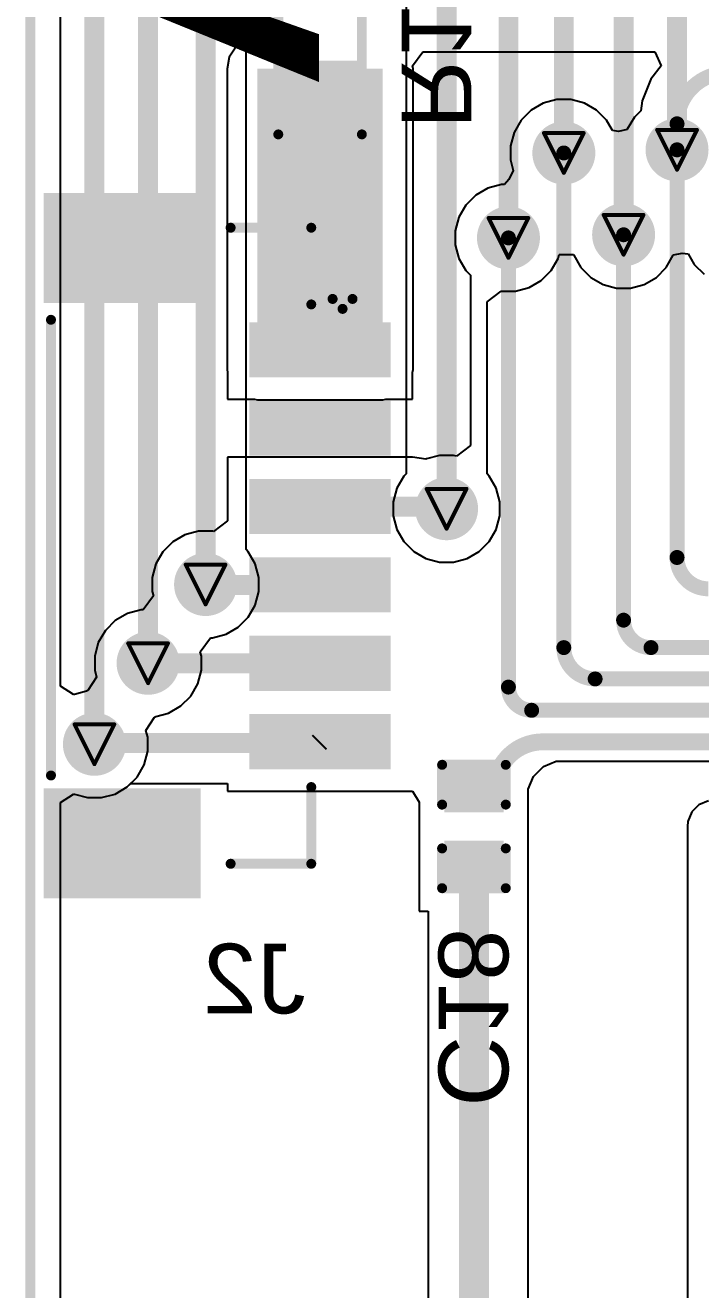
# Model space of a CAD drawing. Header units: inches. Extents: x -7 to 348, y -14 to 159.
# Drawn here: x -6.9 to 1.72, y 28.95 to 45.09 of the extents above; entities that cross this region are included whole.
import ezdxf

# ---------------------------------------------------------------- set-up
doc = ezdxf.new("R2010")
doc.units = ezdxf.units.IN
for name, color, linetype in [('Board Outline', 216, 'Continuous'), ('Bottom Layer', 5, 'Continuous'), ('Bottom Overlay', 54, 'Continuous'), ('Bottom Paste', 16, 'Continuous'), ('Bottom Solder', 6, 'Continuous'), ('Drill Drawing', 1, 'Continuous'), ('Top Layer', 1, 'Continuous'), ('Via Holes', 16, 'Continuous')]:
    doc.layers.add(name, color=color, linetype=linetype)
doc.styles.add('Arial', font='', dxfattribs={"height": 0.2})
doc.styles.add('Arial Black_Bold', font='', dxfattribs={"height": 0.2})
doc.styles.get('Arial').set_extended_font_data('Arial')
doc.styles.get('Arial Black_Bold').set_extended_font_data('Arial Black', bold=True)

msp = doc.modelspace()

# ---------------------------------------------------------------- hatches: boundary and pattern name
at = {"layer": 'Bottom Layer'}
for points in [[(-3.939, 40.7), (-2.339, 40.7), (-2.339, 44.538), (-3.939, 44.538)], [(-2.695, 43.776), (-3.584, 43.776), (-3.584, 44.538), (-2.695, 44.538)], [(-4.764, 42.85), (-4.764, 41.65), (-6.564, 41.65), (-6.564, 42.85)], [(-2.339, 41.2), (-2.339, 40.7), (-3.939, 40.7), (-3.939, 41.2)], [(-2.339, 40.2), (-2.339, 39.7), (-3.939, 39.7), (-3.939, 40.2)], [(-2.339, 39.2), (-2.339, 38.7), (-3.939, 38.7), (-3.939, 39.2)], [(-2.339, 38.2), (-2.339, 37.7), (-3.939, 37.7), (-3.939, 38.2)], [(-2.339, 37.2), (-2.339, 36.7), (-3.939, 36.7), (-3.939, 37.2)], [(-2.339, 36.2), (-2.339, 35.7), (-3.939, 35.7), (-3.939, 36.2)], [(-0.857, 35.108), (-1.492, 35.108), (-1.492, 35.565), (-0.857, 35.565)], [(-4.764, 35.25), (-4.764, 34.05), (-6.564, 34.05), (-6.564, 35.25)], [(-0.857, 34.168), (-1.492, 34.168), (-1.492, 34.625), (-0.857, 34.625)]]:
    msp.add_hatch(color=5, dxfattribs=at).paths.add_polyline_path(points)
h = msp.add_hatch(color=5, dxfattribs=at)
edge = h.paths.add_edge_path()
edge.add_arc((-0.027, 43.463), 0.3, 0, 360)
h = msp.add_hatch(color=5, dxfattribs=at)
edge = h.paths.add_edge_path()
edge.add_arc((1.418, 43.503), 0.3, 0, 360)
h = msp.add_hatch(color=5, dxfattribs=at)
edge = h.paths.add_edge_path()
edge.add_arc((-0.734, 42.379), 0.3, 0, 360)
h = msp.add_hatch(color=5, dxfattribs=at)
edge = h.paths.add_edge_path()
edge.add_arc((0.736, 42.419), 0.3, 0, 360)
h = msp.add_hatch(color=5, dxfattribs=at)
edge = h.paths.add_edge_path()
edge.add_arc((-1.524, 38.922), 0.3, 0, 360)
h = msp.add_hatch(color=5, dxfattribs=at)
edge = h.paths.add_edge_path()
edge.add_arc((-4.601, 37.955), 0.3, 0, 360)
h = msp.add_hatch(color=5, dxfattribs=at)
edge = h.paths.add_edge_path()
edge.add_arc((-5.335, 36.95), 0.3, 0, 360)
h = msp.add_hatch(color=5, dxfattribs=at)
edge = h.paths.add_edge_path()
edge.add_arc((-6.02, 35.916), 0.3, 0, 360)
at = {"layer": 'Bottom Paste'}
for points in [[(-2.695, 43.776), (-3.584, 43.776), (-3.584, 44.538), (-2.695, 44.538)], [(-4.764, 42.85), (-4.764, 41.65), (-6.564, 41.65), (-6.564, 42.85)], [(-2.339, 41.2), (-2.339, 40.7), (-3.939, 40.7), (-3.939, 41.2)], [(-2.339, 40.2), (-2.339, 39.7), (-3.939, 39.7), (-3.939, 40.2)], [(-2.339, 39.2), (-2.339, 38.7), (-3.939, 38.7), (-3.939, 39.2)], [(-2.339, 38.2), (-2.339, 37.7), (-3.939, 37.7), (-3.939, 38.2)], [(-2.339, 37.2), (-2.339, 36.7), (-3.939, 36.7), (-3.939, 37.2)], [(-2.339, 36.2), (-2.339, 35.7), (-3.939, 35.7), (-3.939, 36.2)], [(-0.857, 35.108), (-1.492, 35.108), (-1.492, 35.565), (-0.857, 35.565)], [(-4.764, 35.25), (-4.764, 34.05), (-6.564, 34.05), (-6.564, 35.25)], [(-0.857, 34.168), (-1.492, 34.168), (-1.492, 34.625), (-0.857, 34.625)]]:
    msp.add_hatch(color=16, dxfattribs=at).paths.add_polyline_path(points)
at = {"layer": 'Bottom Solder'}
for points in [[(-2.593, 43.675), (-3.685, 43.675), (-3.685, 44.64), (-2.593, 44.64)], [(-4.662, 42.952), (-4.662, 41.548), (-6.666, 41.548), (-6.666, 42.952)], [(-2.237, 41.302), (-2.237, 40.598), (-4.041, 40.598), (-4.041, 41.302)], [(-2.237, 40.302), (-2.237, 39.598), (-4.041, 39.598), (-4.041, 40.302)], [(-2.237, 39.302), (-2.237, 38.598), (-4.041, 38.598), (-4.041, 39.302)], [(-2.237, 38.302), (-2.237, 37.598), (-4.041, 37.598), (-4.041, 38.302)], [(-2.237, 37.302), (-2.237, 36.598), (-4.041, 36.598), (-4.041, 37.302)], [(-2.237, 36.302), (-2.237, 35.598), (-4.041, 35.598), (-4.041, 36.302)], [(-0.797, 35.048), (-1.552, 35.048), (-1.552, 35.625), (-0.797, 35.625)], [(-4.662, 35.352), (-4.662, 33.948), (-6.666, 33.948), (-6.666, 35.352)], [(-0.797, 34.108), (-1.552, 34.108), (-1.552, 34.685), (-0.797, 34.685)]]:
    msp.add_hatch(color=6, dxfattribs=at).paths.add_polyline_path(points)
h = msp.add_hatch(color=6, dxfattribs=at)
edge = h.paths.add_edge_path()
edge.add_arc((1.418, 43.503), 0.402, 0, 360)
h = msp.add_hatch(color=6, dxfattribs=at)
edge = h.paths.add_edge_path()
edge.add_arc((-0.027, 43.463), 0.402, 0, 360)
h = msp.add_hatch(color=6, dxfattribs=at)
edge = h.paths.add_edge_path()
edge.add_arc((-0.734, 42.379), 0.402, 0, 360)
h = msp.add_hatch(color=6, dxfattribs=at)
edge = h.paths.add_edge_path()
edge.add_arc((0.736, 42.419), 0.402, 0, 360)
h = msp.add_hatch(color=6, dxfattribs=at)
edge = h.paths.add_edge_path()
edge.add_arc((-1.524, 38.922), 0.402, 0, 360)
h = msp.add_hatch(color=6, dxfattribs=at)
edge = h.paths.add_edge_path()
edge.add_arc((-4.601, 37.955), 0.402, 0, 360)
h = msp.add_hatch(color=6, dxfattribs=at)
edge = h.paths.add_edge_path()
edge.add_arc((-5.335, 36.95), 0.402, 0, 360)
h = msp.add_hatch(color=6, dxfattribs=at)
edge = h.paths.add_edge_path()
edge.add_arc((-6.02, 35.916), 0.402, 0, 360)
at = {"layer": 'Top Layer'}
h = msp.add_hatch(color=1, dxfattribs=at)
edge = h.paths.add_edge_path()
edge.add_arc((-0.027, 43.463), 0.3, 0, 360)
h = msp.add_hatch(color=1, dxfattribs=at)
edge = h.paths.add_edge_path()
edge.add_arc((1.418, 43.503), 0.3, 0, 360)
h = msp.add_hatch(color=1, dxfattribs=at)
edge = h.paths.add_edge_path()
edge.add_arc((-0.734, 42.379), 0.3, 0, 360)
h = msp.add_hatch(color=1, dxfattribs=at)
edge = h.paths.add_edge_path()
edge.add_arc((0.736, 42.419), 0.3, 0, 360)
h = msp.add_hatch(color=1, dxfattribs=at)
edge = h.paths.add_edge_path()
edge.add_arc((-1.524, 38.922), 0.3, 0, 360)
h = msp.add_hatch(color=1, dxfattribs=at)
edge = h.paths.add_edge_path()
edge.add_arc((-4.601, 37.955), 0.3, 0, 360)
h = msp.add_hatch(color=1, dxfattribs=at)
edge = h.paths.add_edge_path()
edge.add_arc((-5.335, 36.95), 0.3, 0, 360)
h = msp.add_hatch(color=1, dxfattribs=at)
edge = h.paths.add_edge_path()
edge.add_arc((-6.02, 35.916), 0.3, 0, 360)
at = {"layer": 'Via Holes'}
h = msp.add_hatch(color=7, dxfattribs=at)
edge = h.paths.add_edge_path()
edge.add_arc((-0.027, 43.463), 0.15, 0, 360)
h = msp.add_hatch(color=7, dxfattribs=at)
edge = h.paths.add_edge_path()
edge.add_arc((1.418, 43.503), 0.15, 0, 360)
h = msp.add_hatch(color=7, dxfattribs=at)
edge = h.paths.add_edge_path()
edge.add_arc((-0.734, 42.379), 0.15, 0, 360)
h = msp.add_hatch(color=7, dxfattribs=at)
edge = h.paths.add_edge_path()
edge.add_arc((0.736, 42.419), 0.15, 0, 360)
h = msp.add_hatch(color=7, dxfattribs=at)
edge = h.paths.add_edge_path()
edge.add_arc((-1.524, 38.922), 0.15, 0, 360)
h = msp.add_hatch(color=7, dxfattribs=at)
edge = h.paths.add_edge_path()
edge.add_arc((-4.601, 37.955), 0.15, 0, 360)
h = msp.add_hatch(color=7, dxfattribs=at)
edge = h.paths.add_edge_path()
edge.add_arc((-5.335, 36.95), 0.15, 0, 360)
h = msp.add_hatch(color=7, dxfattribs=at)
edge = h.paths.add_edge_path()
edge.add_arc((-6.02, 35.916), 0.15, 0, 360)

# ---------------------------------------------------------------- linework, layer by layer
at = {"layer": 'Board Outline'}
msp.add_lwpolyline([(-6.839, -1.45, 0.127, 0.127, 0), (-6.839, 82.4, 0.127, 0.127, 0)], format="xyseb", dxfattribs=at)
msp.add_lwpolyline([(-6.839, -1.45, 0.127, 0.127, 0), (-6.839, 82.4, 0.127, 0.127, 0)], format="xyseb", dxfattribs=at)
msp.add_lwpolyline([(-6.839, -1.45, 0.127, 0.127, 0), (-6.839, 82.4, 0.127, 0.127, 0)], format="xyseb", dxfattribs=at)
msp.add_lwpolyline([(-6.839, -1.45, 0.127, 0.127, 0), (-6.839, 82.4, 0.127, 0.127, 0)], format="xyseb", dxfattribs=at)
at = {"layer": 'Bottom Layer'}
for p, q in [((-6.451, 36.659), (-6.451, 82.4)), ((-3.965, 45.104), (-3.965, 44.922)), ((-4.088, 44.897), (-4.214, 44.813)), ((-3.965, 44.922), (-4.088, 44.897)), ((-4.214, 44.813), (-4.298, 44.687)), ((-1.958, 44.575), (-1.827, 44.753)), ((-1.827, 44.753), (1.134, 44.753)), ((1.134, 44.753), (1.216, 44.575)), ((-4.298, 44.687), (-4.327, 44.538)), ((-1.951, 44.538), (-1.958, 44.575)), ((1.216, 44.575), (1.084, 44.404)), ((-4.327, 44.538), (-4.327, 40.7)), ((-1.951, 40.7), (-1.951, 44.538)), ((1.084, 44.404), (0.971, 44.13)), ((-0.29, 44.098), (-0.445, 44.008)), ((-0.117, 44.144), (-0.29, 44.098)), ((0.062, 44.144), (-0.117, 44.144)), ((0.236, 44.098), (0.062, 44.144)), ((0.391, 44.008), (0.236, 44.098)), ((0.971, 44.13), (0.954, 44.002)), ((-0.445, 44.008), (-0.572, 43.881)), ((0.518, 43.881), (0.391, 44.008)), ((0.873, 43.921), (0.783, 43.766)), ((0.954, 44.002), (0.873, 43.921)), ((-0.572, 43.881), (-0.662, 43.726)), ((0.595, 43.748), (0.518, 43.881)), ((0.672, 43.739), (0.595, 43.748)), ((0.782, 43.761), (0.672, 43.739)), ((0.783, 43.766), (0.782, 43.761)), ((-0.662, 43.726), (-0.708, 43.553)), ((-0.708, 43.553), (-0.708, 43.374)), ((-0.708, 43.374), (-0.672, 43.238)), ((-0.729, 43.125), (-0.786, 43.06)), ((-0.672, 43.238), (-0.729, 43.125)), ((-0.997, 43.014), (-1.152, 42.924)), ((-0.824, 43.06), (-0.997, 43.014)), ((-0.786, 43.06), (-0.824, 43.06)), ((-1.279, 42.798), (-1.369, 42.642)), ((-1.152, 42.924), (-1.279, 42.798)), ((-1.369, 42.642), (-1.415, 42.469)), ((-1.415, 42.469), (-1.415, 42.29)), ((-1.415, 42.29), (-1.369, 42.117)), ((-1.369, 42.117), (-1.279, 41.961)), ((-1.279, 41.961), (-1.22, 41.902)), ((-1.22, 41.902), (-1.22, 39.73)), ((-4.327, 40.7), (-4.32, 40.662)), ((-1.958, 40.662), (-1.951, 40.7)), ((-4.32, 40.662), (-4.32, 40.319)), ((-1.958, 40.319), (-1.958, 40.662)), ((-4.32, 40.319), (-3.977, 40.319)), ((-3.977, 40.319), (-3.939, 40.312)), ((-3.939, 40.312), (-2.339, 40.312)), ((-2.339, 40.312), (-2.301, 40.319)), ((-2.301, 40.319), (-1.958, 40.319)), ((-1.22, 39.73), (-1.398, 39.593)), ((-1.958, 39.581), (-4.32, 39.581)), ((-4.32, 39.581), (-4.32, 38.769)), ((-1.787, 39.557), (-1.958, 39.581)), ((-1.958, 39.581), (-1.958, 39.581)), ((-1.78, 39.559), (-1.787, 39.557)), ((-1.614, 39.603), (-1.78, 39.559)), ((-1.434, 39.603), (-1.614, 39.603)), ((-1.398, 39.593), (-1.434, 39.603)), ((-4.32, 38.769), (-4.498, 38.632)), ((-4.864, 38.589), (-5.019, 38.5)), ((-4.691, 38.636), (-4.864, 38.589)), ((-4.512, 38.636), (-4.691, 38.636)), ((-4.498, 38.632), (-4.512, 38.636)), ((-5.019, 38.5), (-5.146, 38.373)), ((-5.146, 38.373), (-5.236, 38.218)), ((-5.236, 38.218), (-5.282, 38.044)), ((-5.282, 38.044), (-5.282, 37.865)), ((-5.267, 37.809), (-5.396, 37.631)), ((-5.282, 37.865), (-5.267, 37.809)), ((-5.425, 37.631), (-5.598, 37.585)), ((-5.396, 37.631), (-5.425, 37.631)), ((-5.753, 37.495), (-5.88, 37.368)), ((-5.598, 37.585), (-5.753, 37.495)), ((-5.88, 37.368), (-5.97, 37.213)), ((-5.97, 37.213), (-6.016, 37.04)), ((-6.016, 37.04), (-6.016, 36.86)), ((-6.016, 36.86), (-5.993, 36.774)), ((-6.285, 36.552), (-6.451, 36.659)), ((-5.993, 36.774), (-6.103, 36.603)), ((-6.273, 36.553), (-6.285, 36.552)), ((-6.121, 36.594), (-6.273, 36.553)), ((-6.103, 36.603), (-6.121, 36.594)), ((-0.288, 35.632), (-0.123, 35.7)), ((-0.123, 35.7), (-0.034, 35.7)), ((-0.034, 35.7), (-0.034, 35.7)), ((-0.034, 35.7), (4.836, 35.7)), ((-0.482, 35.341), (-0.414, 35.506)), ((-0.414, 35.506), (-0.288, 35.632)), ((-5.757, 35.281), (-5.602, 35.371)), ((-5.602, 35.371), (-5.557, 35.415)), ((-5.557, 35.415), (-4.32, 35.415)), ((-4.32, 35.415), (-4.32, 35.319)), ((-6.451, 35.173), (-6.285, 35.28)), ((-6.285, 35.28), (-6.273, 35.278)), ((-6.273, 35.278), (-6.109, 35.235)), ((-6.109, 35.235), (-5.93, 35.235)), ((-5.93, 35.235), (-5.757, 35.281)), ((-4.32, 35.319), (-1.958, 35.319)), ((-1.958, 35.319), (-1.873, 35.176)), ((-0.482, 35.251), (-0.482, 35.341)), ((-0.482, 27.103), (-0.482, 35.251)), ((1.818, 35.194), (1.698, 35.144)), ((-6.451, -1.45), (-6.451, 35.173)), ((-1.873, 35.176), (-1.873, 34.727)), ((1.606, 35.052), (1.556, 34.932)), ((1.698, 35.144), (1.606, 35.052)), ((1.556, 34.932), (1.55, 34.867)), ((1.55, 34.867), (1.55, 22.2)), ((1.55, 34.867), (1.55, 34.867)), ((-1.873, 34.727), (-1.873, 34.727)), ((-1.873, 34.727), (-1.873, 33.787)), ((-1.873, 33.787), (-1.757, 33.787)), ((-1.757, 33.787), (-1.757, 26.233))]:
    msp.add_line(p, q, dxfattribs=at)
for points in [[(1.418, 43.835, 0.191, 0.191, -0.414214), (2.069, 44.486, 0.191, 0.191, 0)], [(1.418, 43.503, 0.191, 0.191, 0), (1.418, 43.835, 0.191, 0.191, 0)], [(1.418, 38.3, 0.191, 0.191, 0), (1.418, 43.503, 0.191, 0.191, 0)], [(-0.027, 37.15, 0.191, 0.191, 0), (-0.027, 43.463, 0.191, 0.191, 0)], [(-0.734, 36.646, 0.191, 0.191, 0), (-0.734, 42.379, 0.191, 0.191, 0)], [(0.736, 37.5, 0.191, 0.191, 0), (0.736, 42.419, 0.191, 0.191, 0)], [(-3.139, 38.95, 0.254, 0.254, 0), (-1.724, 38.95, 0.254, 0.254, 0)], [(-1.724, 38.95, 0.254, 0.254, -0.414214), (-1.696, 38.922, 0.254, 0.254, 0)], [(1.818, 37.9, 0.191, 0.191, -0.414214), (1.418, 38.3, 0.191, 0.191, 0)], [(-4.601, 37.95, 0.254, 0.254, 0), (-4.601, 37.955, 0.254, 0.254, 0)], [(-4.601, 37.95, 0.254, 0.254, 0), (-3.139, 37.95, 0.254, 0.254, 0)], [(1.086, 37.15, 0.191, 0.191, -0.414214), (0.736, 37.5, 0.191, 0.191, 0)], [(0.373, 36.75, 0.191, 0.191, -0.414214), (-0.027, 37.15, 0.191, 0.191, 0)], [(1.086, 37.15, 0.191, 0.191, 0), (4.436, 37.15, 0.191, 0.191, 0)], [(-5.335, 36.95, 0.254, 0.254, 0), (-3.139, 36.95, 0.254, 0.254, 0)], [(0.373, 36.75, 0.191, 0.191, 0), (4.436, 36.75, 0.191, 0.191, 0)], [(-0.438, 36.35, 0.191, 0.191, -0.414214), (-0.734, 36.646, 0.191, 0.191, 0)], [(-0.438, 36.35, 0.191, 0.191, 0), (4.436, 36.35, 0.191, 0.191, 0)], [(-6.02, 35.933, 0.254, 0.254, 0), (-3.156, 35.933, 0.254, 0.254, 0)], [(-3.156, 35.933, 0.254, 0.254, 0), (-3.139, 35.95, 0.254, 0.254, 0)], [(-0.788, 35.698, 0.216, 0.216, -0.238449), (-0.297, 35.947, 0.216, 0.216, 0)], [(-0.297, 35.947, 0.216, 0.216, 0), (4.433, 35.947, 0.216, 0.216, 0)], [(-0.965, 35.457, 0.216, 0.216, 0), (-0.788, 35.698, 0.216, 0.216, 0)], [(-1.175, 35.337, 0.216, 0.216, 0), (-0.965, 35.457, 0.216, 0.216, 0)], [(-1.175, 25.861, 0.381, 0.381, 0), (-1.175, 34.397, 0.381, 0.381, 0)]]:
    msp.add_lwpolyline(points, format="xyseb", dxfattribs=at)
for points in [[(1.37, 43.835, 0.0952, 0.0952, 1), (1.466, 43.835, 0.0952, 0.0952, 1)], [(1.37, 43.835, 0.0952, 0.0952, 1), (1.466, 43.835, 0.0952, 0.0952, 1)], [(1.37, 43.503, 0.0952, 0.0952, 1), (1.466, 43.503, 0.0952, 0.0952, 1)], [(1.37, 43.503, 0.0952, 0.0952, 1), (1.466, 43.503, 0.0952, 0.0952, 1)], [(-0.075, 43.463, 0.0952, 0.0952, 1), (0.02, 43.463, 0.0952, 0.0952, 1)], [(-0.782, 42.379, 0.0952, 0.0952, 1), (-0.687, 42.379, 0.0952, 0.0952, 1)], [(0.688, 42.419, 0.0952, 0.0952, 1), (0.783, 42.419, 0.0952, 0.0952, 1)], [(-3.203, 38.95, 0.127, 0.127, 1), (-3.076, 38.95, 0.127, 0.127, 1)], [(-1.787, 38.95, 0.127, 0.127, 1), (-1.66, 38.95, 0.127, 0.127, 1)], [(-1.787, 38.95, 0.127, 0.127, 1), (-1.66, 38.95, 0.127, 0.127, 1)], [(-1.759, 38.922, 0.127, 0.127, 1), (-1.632, 38.922, 0.127, 0.127, 1)], [(1.37, 38.3, 0.0952, 0.0952, 1), (1.466, 38.3, 0.0952, 0.0952, 1)], [(1.37, 38.3, 0.0952, 0.0952, 1), (1.466, 38.3, 0.0952, 0.0952, 1)], [(-4.665, 37.955, 0.127, 0.127, 1), (-4.538, 37.955, 0.127, 0.127, 1)], [(-4.665, 37.95, 0.127, 0.127, 1), (-4.538, 37.95, 0.127, 0.127, 1)], [(-4.665, 37.95, 0.127, 0.127, 1), (-4.538, 37.95, 0.127, 0.127, 1)], [(-3.203, 37.95, 0.127, 0.127, 1), (-3.076, 37.95, 0.127, 0.127, 1)], [(0.688, 37.5, 0.0952, 0.0952, 1), (0.783, 37.5, 0.0952, 0.0952, 1)], [(0.688, 37.5, 0.0952, 0.0952, 1), (0.783, 37.5, 0.0952, 0.0952, 1)], [(-0.075, 37.15, 0.0952, 0.0952, 1), (0.02, 37.15, 0.0952, 0.0952, 1)], [(-0.075, 37.15, 0.0952, 0.0952, 1), (0.02, 37.15, 0.0952, 0.0952, 1)], [(1.038, 37.15, 0.0952, 0.0952, 1), (1.133, 37.15, 0.0952, 0.0952, 1)], [(1.038, 37.15, 0.0952, 0.0952, 1), (1.133, 37.15, 0.0952, 0.0952, 1)], [(-5.399, 36.95, 0.127, 0.127, 1), (-5.272, 36.95, 0.127, 0.127, 1)], [(-3.203, 36.95, 0.127, 0.127, 1), (-3.076, 36.95, 0.127, 0.127, 1)], [(0.325, 36.75, 0.0952, 0.0952, 1), (0.42, 36.75, 0.0952, 0.0952, 1)], [(0.325, 36.75, 0.0952, 0.0952, 1), (0.42, 36.75, 0.0952, 0.0952, 1)], [(-0.782, 36.646, 0.0952, 0.0952, 1), (-0.687, 36.646, 0.0952, 0.0952, 1)], [(-0.782, 36.646, 0.0952, 0.0952, 1), (-0.687, 36.646, 0.0952, 0.0952, 1)], [(-0.486, 36.35, 0.0952, 0.0952, 1), (-0.39, 36.35, 0.0952, 0.0952, 1)], [(-0.486, 36.35, 0.0952, 0.0952, 1), (-0.39, 36.35, 0.0952, 0.0952, 1)], [(-6.083, 35.933, 0.127, 0.127, 1), (-5.956, 35.933, 0.127, 0.127, 1)], [(-3.22, 35.933, 0.127, 0.127, 1), (-3.093, 35.933, 0.127, 0.127, 1)], [(-3.22, 35.933, 0.127, 0.127, 1), (-3.093, 35.933, 0.127, 0.127, 1)], [(-3.203, 35.95, 0.127, 0.127, 1), (-3.076, 35.95, 0.127, 0.127, 1)], [(-0.351, 35.947, 0.108, 0.108, 1), (-0.243, 35.947, 0.108, 0.108, 1)], [(-0.351, 35.947, 0.108, 0.108, 1), (-0.243, 35.947, 0.108, 0.108, 1)], [(-0.842, 35.698, 0.108, 0.108, 1), (-0.734, 35.698, 0.108, 0.108, 1)], [(-0.842, 35.698, 0.108, 0.108, 1), (-0.734, 35.698, 0.108, 0.108, 1)], [(-1.019, 35.457, 0.108, 0.108, 1), (-0.911, 35.457, 0.108, 0.108, 1)], [(-1.019, 35.457, 0.108, 0.108, 1), (-0.911, 35.457, 0.108, 0.108, 1)], [(-1.229, 35.337, 0.108, 0.108, 1), (-1.121, 35.337, 0.108, 0.108, 1)], [(-1.27, 34.397, 0.191, 0.191, 1), (-1.08, 34.397, 0.191, 0.191, 1)]]:
    msp.add_lwpolyline(points, format="xyseb", close=True, dxfattribs=at)
at = {"layer": 'Bottom Overlay'}
for points in [[(-3.672, 46.139, 0.127, 0.127, 0), (-3.672, 43.7, 0.127, 0.127, 0)], [(-2.606, 43.7, 0.127, 0.127, 0), (-2.606, 46.139, 0.127, 0.127, 0)], [(-3.672, 43.7, 0.127, 0.127, 0), (-2.606, 43.7, 0.127, 0.127, 0)], [(-4.281, 42.509, 0.127, 0.127, 0), (-3.252, 42.509, 0.127, 0.127, 0)], [(-3.252, 41.53, 0.127, 0.127, 0), (-3.252, 42.509, 0.127, 0.127, 0)], [(-2.979, 41.6, 0.127, 0.127, 0), (-2.852, 41.473, 0.127, 0.127, 0)], [(-2.979, 41.6, 0.127, 0.127, 0), (-2.725, 41.6, 0.127, 0.127, 0)], [(-2.852, 41.473, 0.127, 0.127, 0), (-2.725, 41.6, 0.127, 0.127, 0)], [(-6.575, 35.518, 0.127, 0.127, 0), (-6.575, 41.334, 0.127, 0.127, 0)], [(-1.581, 35.654, 0.127, 0.127, 0), (-0.768, 35.654, 0.127, 0.127, 0)], [(-1.581, 35.146, 0.127, 0.127, 0), (-1.581, 35.654, 0.127, 0.127, 0)], [(-0.768, 35.654, 0.127, 0.127, 0), (-0.768, 35.146, 0.127, 0.127, 0)], [(-3.252, 34.391, 0.127, 0.127, 0), (-3.252, 35.37, 0.127, 0.127, 0)], [(-1.581, 34.587, 0.127, 0.127, 0), (-1.581, 34.079, 0.127, 0.127, 0)], [(-0.768, 34.079, 0.127, 0.127, 0), (-0.768, 34.587, 0.127, 0.127, 0)], [(-4.281, 34.391, 0.127, 0.127, 0), (-3.252, 34.391, 0.127, 0.127, 0)], [(-1.581, 34.079, 0.127, 0.127, 0), (-0.768, 34.079, 0.127, 0.127, 0)]]:
    msp.add_lwpolyline(points, format="xyseb", dxfattribs=at)
for points in [[(-3.704, 43.7, 0.0635, 0.0635, 1), (-3.641, 43.7, 0.0635, 0.0635, 1)], [(-3.704, 43.7, 0.0635, 0.0635, 1), (-3.641, 43.7, 0.0635, 0.0635, 1)], [(-2.637, 43.7, 0.0635, 0.0635, 1), (-2.574, 43.7, 0.0635, 0.0635, 1)], [(-2.637, 43.7, 0.0635, 0.0635, 1), (-2.574, 43.7, 0.0635, 0.0635, 1)], [(-4.313, 42.509, 0.0635, 0.0635, 1), (-4.249, 42.509, 0.0635, 0.0635, 1)], [(-3.283, 42.509, 0.0635, 0.0635, 1), (-3.22, 42.509, 0.0635, 0.0635, 1)], [(-3.283, 42.509, 0.0635, 0.0635, 1), (-3.22, 42.509, 0.0635, 0.0635, 1)], [(-3.011, 41.6, 0.0635, 0.0635, 1), (-2.947, 41.6, 0.0635, 0.0635, 1)], [(-3.011, 41.6, 0.0635, 0.0635, 1), (-2.947, 41.6, 0.0635, 0.0635, 1)], [(-2.757, 41.6, 0.0635, 0.0635, 1), (-2.693, 41.6, 0.0635, 0.0635, 1)], [(-2.757, 41.6, 0.0635, 0.0635, 1), (-2.693, 41.6, 0.0635, 0.0635, 1)], [(-3.283, 41.53, 0.0635, 0.0635, 1), (-3.22, 41.53, 0.0635, 0.0635, 1)], [(-2.884, 41.473, 0.0635, 0.0635, 1), (-2.82, 41.473, 0.0635, 0.0635, 1)], [(-2.884, 41.473, 0.0635, 0.0635, 1), (-2.82, 41.473, 0.0635, 0.0635, 1)], [(-6.606, 41.334, 0.0635, 0.0635, 1), (-6.543, 41.334, 0.0635, 0.0635, 1)], [(-1.613, 35.654, 0.0635, 0.0635, 1), (-1.549, 35.654, 0.0635, 0.0635, 1)], [(-1.613, 35.654, 0.0635, 0.0635, 1), (-1.549, 35.654, 0.0635, 0.0635, 1)], [(-0.8, 35.654, 0.0635, 0.0635, 1), (-0.737, 35.654, 0.0635, 0.0635, 1)], [(-0.8, 35.654, 0.0635, 0.0635, 1), (-0.737, 35.654, 0.0635, 0.0635, 1)], [(-6.606, 35.518, 0.0635, 0.0635, 1), (-6.543, 35.518, 0.0635, 0.0635, 1)], [(-3.283, 35.37, 0.0635, 0.0635, 1), (-3.22, 35.37, 0.0635, 0.0635, 1)], [(-1.613, 35.146, 0.0635, 0.0635, 1), (-1.549, 35.146, 0.0635, 0.0635, 1)], [(-0.8, 35.146, 0.0635, 0.0635, 1), (-0.737, 35.146, 0.0635, 0.0635, 1)], [(-1.613, 34.587, 0.0635, 0.0635, 1), (-1.549, 34.587, 0.0635, 0.0635, 1)], [(-0.8, 34.587, 0.0635, 0.0635, 1), (-0.737, 34.587, 0.0635, 0.0635, 1)], [(-4.313, 34.391, 0.0635, 0.0635, 1), (-4.249, 34.391, 0.0635, 0.0635, 1)], [(-3.283, 34.391, 0.0635, 0.0635, 1), (-3.22, 34.391, 0.0635, 0.0635, 1)], [(-3.283, 34.391, 0.0635, 0.0635, 1), (-3.22, 34.391, 0.0635, 0.0635, 1)], [(-1.613, 34.079, 0.0635, 0.0635, 1), (-1.549, 34.079, 0.0635, 0.0635, 1)], [(-1.613, 34.079, 0.0635, 0.0635, 1), (-1.549, 34.079, 0.0635, 0.0635, 1)], [(-0.8, 34.079, 0.0635, 0.0635, 1), (-0.737, 34.079, 0.0635, 0.0635, 1)], [(-0.8, 34.079, 0.0635, 0.0635, 1), (-0.737, 34.079, 0.0635, 0.0635, 1)]]:
    msp.add_lwpolyline(points, format="xyseb", close=True, dxfattribs=at)
at = {"layer": 'Drill Drawing'}
for points in [[(-0.281, 43.717, 0.0508, 0.0508, 0), (0.227, 43.717, 0.0508, 0.0508, 0)], [(-0.281, 43.717, 0.0508, 0.0508, 0), (-0.027, 43.209, 0.0508, 0.0508, 0)], [(-0.027, 43.209, 0.0508, 0.0508, 0), (0.227, 43.717, 0.0508, 0.0508, 0)], [(1.164, 43.757, 0.0508, 0.0508, 0), (1.672, 43.757, 0.0508, 0.0508, 0)], [(1.164, 43.757, 0.0508, 0.0508, 0), (1.418, 43.249, 0.0508, 0.0508, 0)], [(1.418, 43.249, 0.0508, 0.0508, 0), (1.672, 43.757, 0.0508, 0.0508, 0)], [(-0.988, 42.633, 0.0508, 0.0508, 0), (-0.48, 42.633, 0.0508, 0.0508, 0)], [(-0.988, 42.633, 0.0508, 0.0508, 0), (-0.734, 42.125, 0.0508, 0.0508, 0)], [(-0.734, 42.125, 0.0508, 0.0508, 0), (-0.48, 42.633, 0.0508, 0.0508, 0)], [(0.482, 42.673, 0.0508, 0.0508, 0), (0.99, 42.673, 0.0508, 0.0508, 0)], [(0.482, 42.673, 0.0508, 0.0508, 0), (0.736, 42.165, 0.0508, 0.0508, 0)], [(0.736, 42.165, 0.0508, 0.0508, 0), (0.99, 42.673, 0.0508, 0.0508, 0)], [(-1.778, 39.176, 0.0508, 0.0508, 0), (-1.27, 39.176, 0.0508, 0.0508, 0)], [(-1.778, 39.176, 0.0508, 0.0508, 0), (-1.524, 38.668, 0.0508, 0.0508, 0)], [(-1.524, 38.668, 0.0508, 0.0508, 0), (-1.27, 39.176, 0.0508, 0.0508, 0)], [(-4.855, 38.209, 0.0508, 0.0508, 0), (-4.347, 38.209, 0.0508, 0.0508, 0)], [(-4.855, 38.209, 0.0508, 0.0508, 0), (-4.601, 37.701, 0.0508, 0.0508, 0)], [(-4.601, 37.701, 0.0508, 0.0508, 0), (-4.347, 38.209, 0.0508, 0.0508, 0)], [(-5.589, 37.204, 0.0508, 0.0508, 0), (-5.081, 37.204, 0.0508, 0.0508, 0)], [(-5.589, 37.204, 0.0508, 0.0508, 0), (-5.335, 36.696, 0.0508, 0.0508, 0)], [(-5.335, 36.696, 0.0508, 0.0508, 0), (-5.081, 37.204, 0.0508, 0.0508, 0)], [(-6.274, 36.17, 0.0508, 0.0508, 0), (-5.766, 36.17, 0.0508, 0.0508, 0)], [(-6.274, 36.17, 0.0508, 0.0508, 0), (-6.02, 35.662, 0.0508, 0.0508, 0)], [(-6.02, 35.662, 0.0508, 0.0508, 0), (-5.766, 36.17, 0.0508, 0.0508, 0)]]:
    msp.add_lwpolyline(points, format="xyseb", dxfattribs=at)
for points in [[(-0.294, 43.717, 0.0254, 0.0254, 1), (-0.269, 43.717, 0.0254, 0.0254, 1)], [(-0.294, 43.717, 0.0254, 0.0254, 1), (-0.269, 43.717, 0.0254, 0.0254, 1)], [(0.214, 43.717, 0.0254, 0.0254, 1), (0.239, 43.717, 0.0254, 0.0254, 1)], [(0.214, 43.717, 0.0254, 0.0254, 1), (0.239, 43.717, 0.0254, 0.0254, 1)], [(1.151, 43.757, 0.0254, 0.0254, 1), (1.177, 43.757, 0.0254, 0.0254, 1)], [(1.151, 43.757, 0.0254, 0.0254, 1), (1.177, 43.757, 0.0254, 0.0254, 1)], [(1.659, 43.757, 0.0254, 0.0254, 1), (1.685, 43.757, 0.0254, 0.0254, 1)], [(1.659, 43.757, 0.0254, 0.0254, 1), (1.685, 43.757, 0.0254, 0.0254, 1)], [(1.405, 43.249, 0.0254, 0.0254, 1), (1.431, 43.249, 0.0254, 0.0254, 1)], [(1.405, 43.249, 0.0254, 0.0254, 1), (1.431, 43.249, 0.0254, 0.0254, 1)], [(-0.04, 43.209, 0.0254, 0.0254, 1), (-0.015, 43.209, 0.0254, 0.0254, 1)], [(-0.04, 43.209, 0.0254, 0.0254, 1), (-0.015, 43.209, 0.0254, 0.0254, 1)], [(-1.001, 42.633, 0.0254, 0.0254, 1), (-0.976, 42.633, 0.0254, 0.0254, 1)], [(-1.001, 42.633, 0.0254, 0.0254, 1), (-0.976, 42.633, 0.0254, 0.0254, 1)], [(-0.493, 42.633, 0.0254, 0.0254, 1), (-0.468, 42.633, 0.0254, 0.0254, 1)], [(-0.493, 42.633, 0.0254, 0.0254, 1), (-0.468, 42.633, 0.0254, 0.0254, 1)], [(0.469, 42.673, 0.0254, 0.0254, 1), (0.494, 42.673, 0.0254, 0.0254, 1)], [(0.469, 42.673, 0.0254, 0.0254, 1), (0.494, 42.673, 0.0254, 0.0254, 1)], [(0.977, 42.673, 0.0254, 0.0254, 1), (1.002, 42.673, 0.0254, 0.0254, 1)], [(0.977, 42.673, 0.0254, 0.0254, 1), (1.002, 42.673, 0.0254, 0.0254, 1)], [(-0.747, 42.125, 0.0254, 0.0254, 1), (-0.722, 42.125, 0.0254, 0.0254, 1)], [(-0.747, 42.125, 0.0254, 0.0254, 1), (-0.722, 42.125, 0.0254, 0.0254, 1)], [(0.723, 42.165, 0.0254, 0.0254, 1), (0.748, 42.165, 0.0254, 0.0254, 1)], [(0.723, 42.165, 0.0254, 0.0254, 1), (0.748, 42.165, 0.0254, 0.0254, 1)], [(-1.791, 39.176, 0.0254, 0.0254, 1), (-1.765, 39.176, 0.0254, 0.0254, 1)], [(-1.791, 39.176, 0.0254, 0.0254, 1), (-1.765, 39.176, 0.0254, 0.0254, 1)], [(-1.283, 39.176, 0.0254, 0.0254, 1), (-1.257, 39.176, 0.0254, 0.0254, 1)], [(-1.283, 39.176, 0.0254, 0.0254, 1), (-1.257, 39.176, 0.0254, 0.0254, 1)], [(-1.537, 38.668, 0.0254, 0.0254, 1), (-1.511, 38.668, 0.0254, 0.0254, 1)], [(-1.537, 38.668, 0.0254, 0.0254, 1), (-1.511, 38.668, 0.0254, 0.0254, 1)], [(-4.868, 38.209, 0.0254, 0.0254, 1), (-4.843, 38.209, 0.0254, 0.0254, 1)], [(-4.868, 38.209, 0.0254, 0.0254, 1), (-4.843, 38.209, 0.0254, 0.0254, 1)], [(-4.36, 38.209, 0.0254, 0.0254, 1), (-4.335, 38.209, 0.0254, 0.0254, 1)], [(-4.36, 38.209, 0.0254, 0.0254, 1), (-4.335, 38.209, 0.0254, 0.0254, 1)], [(-4.614, 37.701, 0.0254, 0.0254, 1), (-4.589, 37.701, 0.0254, 0.0254, 1)], [(-4.614, 37.701, 0.0254, 0.0254, 1), (-4.589, 37.701, 0.0254, 0.0254, 1)], [(-5.602, 37.204, 0.0254, 0.0254, 1), (-5.576, 37.204, 0.0254, 0.0254, 1)], [(-5.602, 37.204, 0.0254, 0.0254, 1), (-5.576, 37.204, 0.0254, 0.0254, 1)], [(-5.094, 37.204, 0.0254, 0.0254, 1), (-5.068, 37.204, 0.0254, 0.0254, 1)], [(-5.094, 37.204, 0.0254, 0.0254, 1), (-5.068, 37.204, 0.0254, 0.0254, 1)], [(-5.348, 36.696, 0.0254, 0.0254, 1), (-5.322, 36.696, 0.0254, 0.0254, 1)], [(-5.348, 36.696, 0.0254, 0.0254, 1), (-5.322, 36.696, 0.0254, 0.0254, 1)], [(-6.286, 36.17, 0.0254, 0.0254, 1), (-6.261, 36.17, 0.0254, 0.0254, 1)], [(-6.286, 36.17, 0.0254, 0.0254, 1), (-6.261, 36.17, 0.0254, 0.0254, 1)], [(-5.779, 36.17, 0.0254, 0.0254, 1), (-5.753, 36.17, 0.0254, 0.0254, 1)], [(-5.779, 36.17, 0.0254, 0.0254, 1), (-5.753, 36.17, 0.0254, 0.0254, 1)], [(-6.032, 35.662, 0.0254, 0.0254, 1), (-6.007, 35.662, 0.0254, 0.0254, 1)], [(-6.032, 35.662, 0.0254, 0.0254, 1), (-6.007, 35.662, 0.0254, 0.0254, 1)]]:
    msp.add_lwpolyline(points, format="xyseb", close=True, dxfattribs=at)
at = {"layer": 'Top Layer'}
for p, q in [((-4.083, 38.4), (-4.083, 50.517)), ((-2.042, 50.177), (-2.042, 39.367)), ((-0.1, 42.117), (-0.086, 42.168)), ((-0.086, 42.168), (0.098, 42.168)), ((0.098, 42.168), (0.101, 42.157)), ((0.101, 42.157), (0.191, 42.001)), ((1.281, 42.001), (1.37, 42.157)), ((1.37, 42.157), (1.372, 42.162)), ((1.372, 42.162), (1.482, 42.184)), ((1.482, 42.184), (1.559, 42.174)), ((1.559, 42.174), (1.636, 42.041)), ((-0.316, 41.835), (-0.189, 41.961)), ((-0.189, 41.961), (-0.1, 42.117)), ((0.191, 42.001), (0.318, 41.875)), ((1.154, 41.875), (1.281, 42.001)), ((1.636, 42.041), (1.763, 41.914)), ((-0.471, 41.745), (-0.316, 41.835)), ((0.318, 41.875), (0.473, 41.785)), ((0.999, 41.785), (1.154, 41.875)), ((-1.006, 41.563), (-0.828, 41.7)), ((-0.828, 41.7), (-0.824, 41.698)), ((-0.824, 41.698), (-0.645, 41.698)), ((-0.645, 41.698), (-0.471, 41.745)), ((0.473, 41.785), (0.646, 41.738)), ((0.646, 41.738), (0.825, 41.738)), ((0.825, 41.738), (0.999, 41.785)), ((-1.006, 39.367), (-1.006, 41.563)), ((-2.069, 39.34), (-2.159, 39.185)), ((-2.042, 39.367), (-2.069, 39.34)), ((-0.979, 39.34), (-1.006, 39.367)), ((-0.889, 39.185), (-0.979, 39.34)), ((-2.159, 39.185), (-2.205, 39.012)), ((-0.843, 39.012), (-0.889, 39.185)), ((-2.205, 39.012), (-2.205, 38.833)), ((-0.843, 38.833), (-0.843, 39.012)), ((-2.205, 38.833), (-2.159, 38.659)), ((-0.889, 38.659), (-0.843, 38.833)), ((-2.159, 38.659), (-2.069, 38.504)), ((-0.979, 38.504), (-0.889, 38.659)), ((-2.069, 38.504), (-1.942, 38.377)), ((-1.106, 38.377), (-0.979, 38.504)), ((-4.056, 38.373), (-4.083, 38.4)), ((-3.967, 38.218), (-4.056, 38.373)), ((-1.942, 38.377), (-1.787, 38.288)), ((-1.787, 38.288), (-1.614, 38.241)), ((-1.434, 38.241), (-1.261, 38.288)), ((-1.261, 38.288), (-1.106, 38.377)), ((-3.92, 38.044), (-3.967, 38.218)), ((-1.614, 38.241), (-1.434, 38.241)), ((-3.92, 37.865), (-3.92, 38.044)), ((-3.967, 37.692), (-3.92, 37.865)), ((-4.056, 37.537), (-3.967, 37.692)), ((-4.183, 37.41), (-4.056, 37.537)), ((-4.512, 37.274), (-4.338, 37.32)), ((-4.338, 37.32), (-4.183, 37.41)), ((-4.669, 37.096), (-4.54, 37.274)), ((-4.54, 37.274), (-4.512, 37.274)), ((-4.654, 37.04), (-4.669, 37.096)), ((-4.654, 36.86), (-4.654, 37.04)), ((-4.7, 36.687), (-4.654, 36.86)), ((-4.79, 36.532), (-4.7, 36.687)), ((-4.917, 36.405), (-4.79, 36.532)), ((-5.234, 36.272), (-5.072, 36.315)), ((-5.072, 36.315), (-4.917, 36.405)), ((-5.362, 36.091), (-5.251, 36.263)), ((-5.251, 36.263), (-5.234, 36.272)), ((-5.339, 36.005), (-5.362, 36.091)), ((-5.339, 35.826), (-5.339, 36.005)), ((-5.385, 35.653), (-5.339, 35.826)), ((-5.475, 35.497), (-5.385, 35.653)), ((-5.757, 35.281), (-5.602, 35.371)), ((-5.602, 35.371), (-5.475, 35.497)), ((-6.451, 35.173), (-6.285, 35.28)), ((-6.285, 35.28), (-6.273, 35.278)), ((-6.273, 35.278), (-6.109, 35.235)), ((-6.109, 35.235), (-5.93, 35.235)), ((-5.93, 35.235), (-5.757, 35.281)), ((-6.451, -1.45), (-6.451, 35.173))]:
    msp.add_line(p, q, dxfattribs=at)
for points in [[(-6.02, 35.916, 0.254, 0.254, 0), (-6.02, 63.449, 0.254, 0.254, 0)], [(0.736, 42.459, 0.254, 0.254, 0), (0.736, 51.715, 0.254, 0.254, 0)], [(-5.335, 36.95, 0.254, 0.254, 0), (-5.335, 50.875, 0.254, 0.254, 0)], [(1.418, 43.503, 0.254, 0.254, 0), (1.418, 51.026, 0.254, 0.254, 0)], [(-1.524, 38.922, 0.254, 0.254, 0), (-1.524, 50.622, 0.254, 0.254, 0)], [(-4.601, 37.955, 0.254, 0.254, 0), (-4.601, 50.517, 0.254, 0.254, 0)], [(-0.027, 43.463, 0.254, 0.254, 0), (-0.027, 49.763, 0.254, 0.254, 0)], [(-0.734, 42.379, 0.254, 0.254, 0), (-0.734, 46.761, 0.254, 0.254, 0)]]:
    msp.add_lwpolyline(points, format="xyseb", dxfattribs=at)
for points in [[(-0.091, 43.463, 0.127, 0.127, 1), (0.036, 43.463, 0.127, 0.127, 1)], [(1.355, 43.503, 0.127, 0.127, 1), (1.482, 43.503, 0.127, 0.127, 1)], [(-0.798, 42.379, 0.127, 0.127, 1), (-0.671, 42.379, 0.127, 0.127, 1)], [(0.672, 42.459, 0.127, 0.127, 1), (0.799, 42.459, 0.127, 0.127, 1)], [(-1.587, 38.922, 0.127, 0.127, 1), (-1.46, 38.922, 0.127, 0.127, 1)], [(-4.665, 37.955, 0.127, 0.127, 1), (-4.538, 37.955, 0.127, 0.127, 1)], [(-5.399, 36.95, 0.127, 0.127, 1), (-5.272, 36.95, 0.127, 0.127, 1)], [(-6.083, 35.916, 0.127, 0.127, 1), (-5.956, 35.916, 0.127, 0.127, 1)]]:
    msp.add_lwpolyline(points, format="xyseb", close=True, dxfattribs=at)

# ---------------------------------------------------------------- texts
at = {"layer": 'Bottom Overlay', "text_generation_flag": 2}
for s, height, style, p in [('VOLTLINK', 2.54, 'Arial Black_Bold', (-5.692, 44.34)), ('R1', 0.889, 'Arial', (-2.096, 43.768)), ('C18', 0.889, 'Arial', (-1.626, 31.291))]:
    msp.add_text(s, height=height, rotation=270, dxfattribs=dict(at, style=style)).set_placement(p)
at = {"layer": 'Bottom Overlay', "style": 'Arial', "text_generation_flag": 2}
msp.add_text('J2', height=0.889, dxfattribs=at).set_placement((-3.324, 32.481))

doc.saveas('drawing.dxf')
